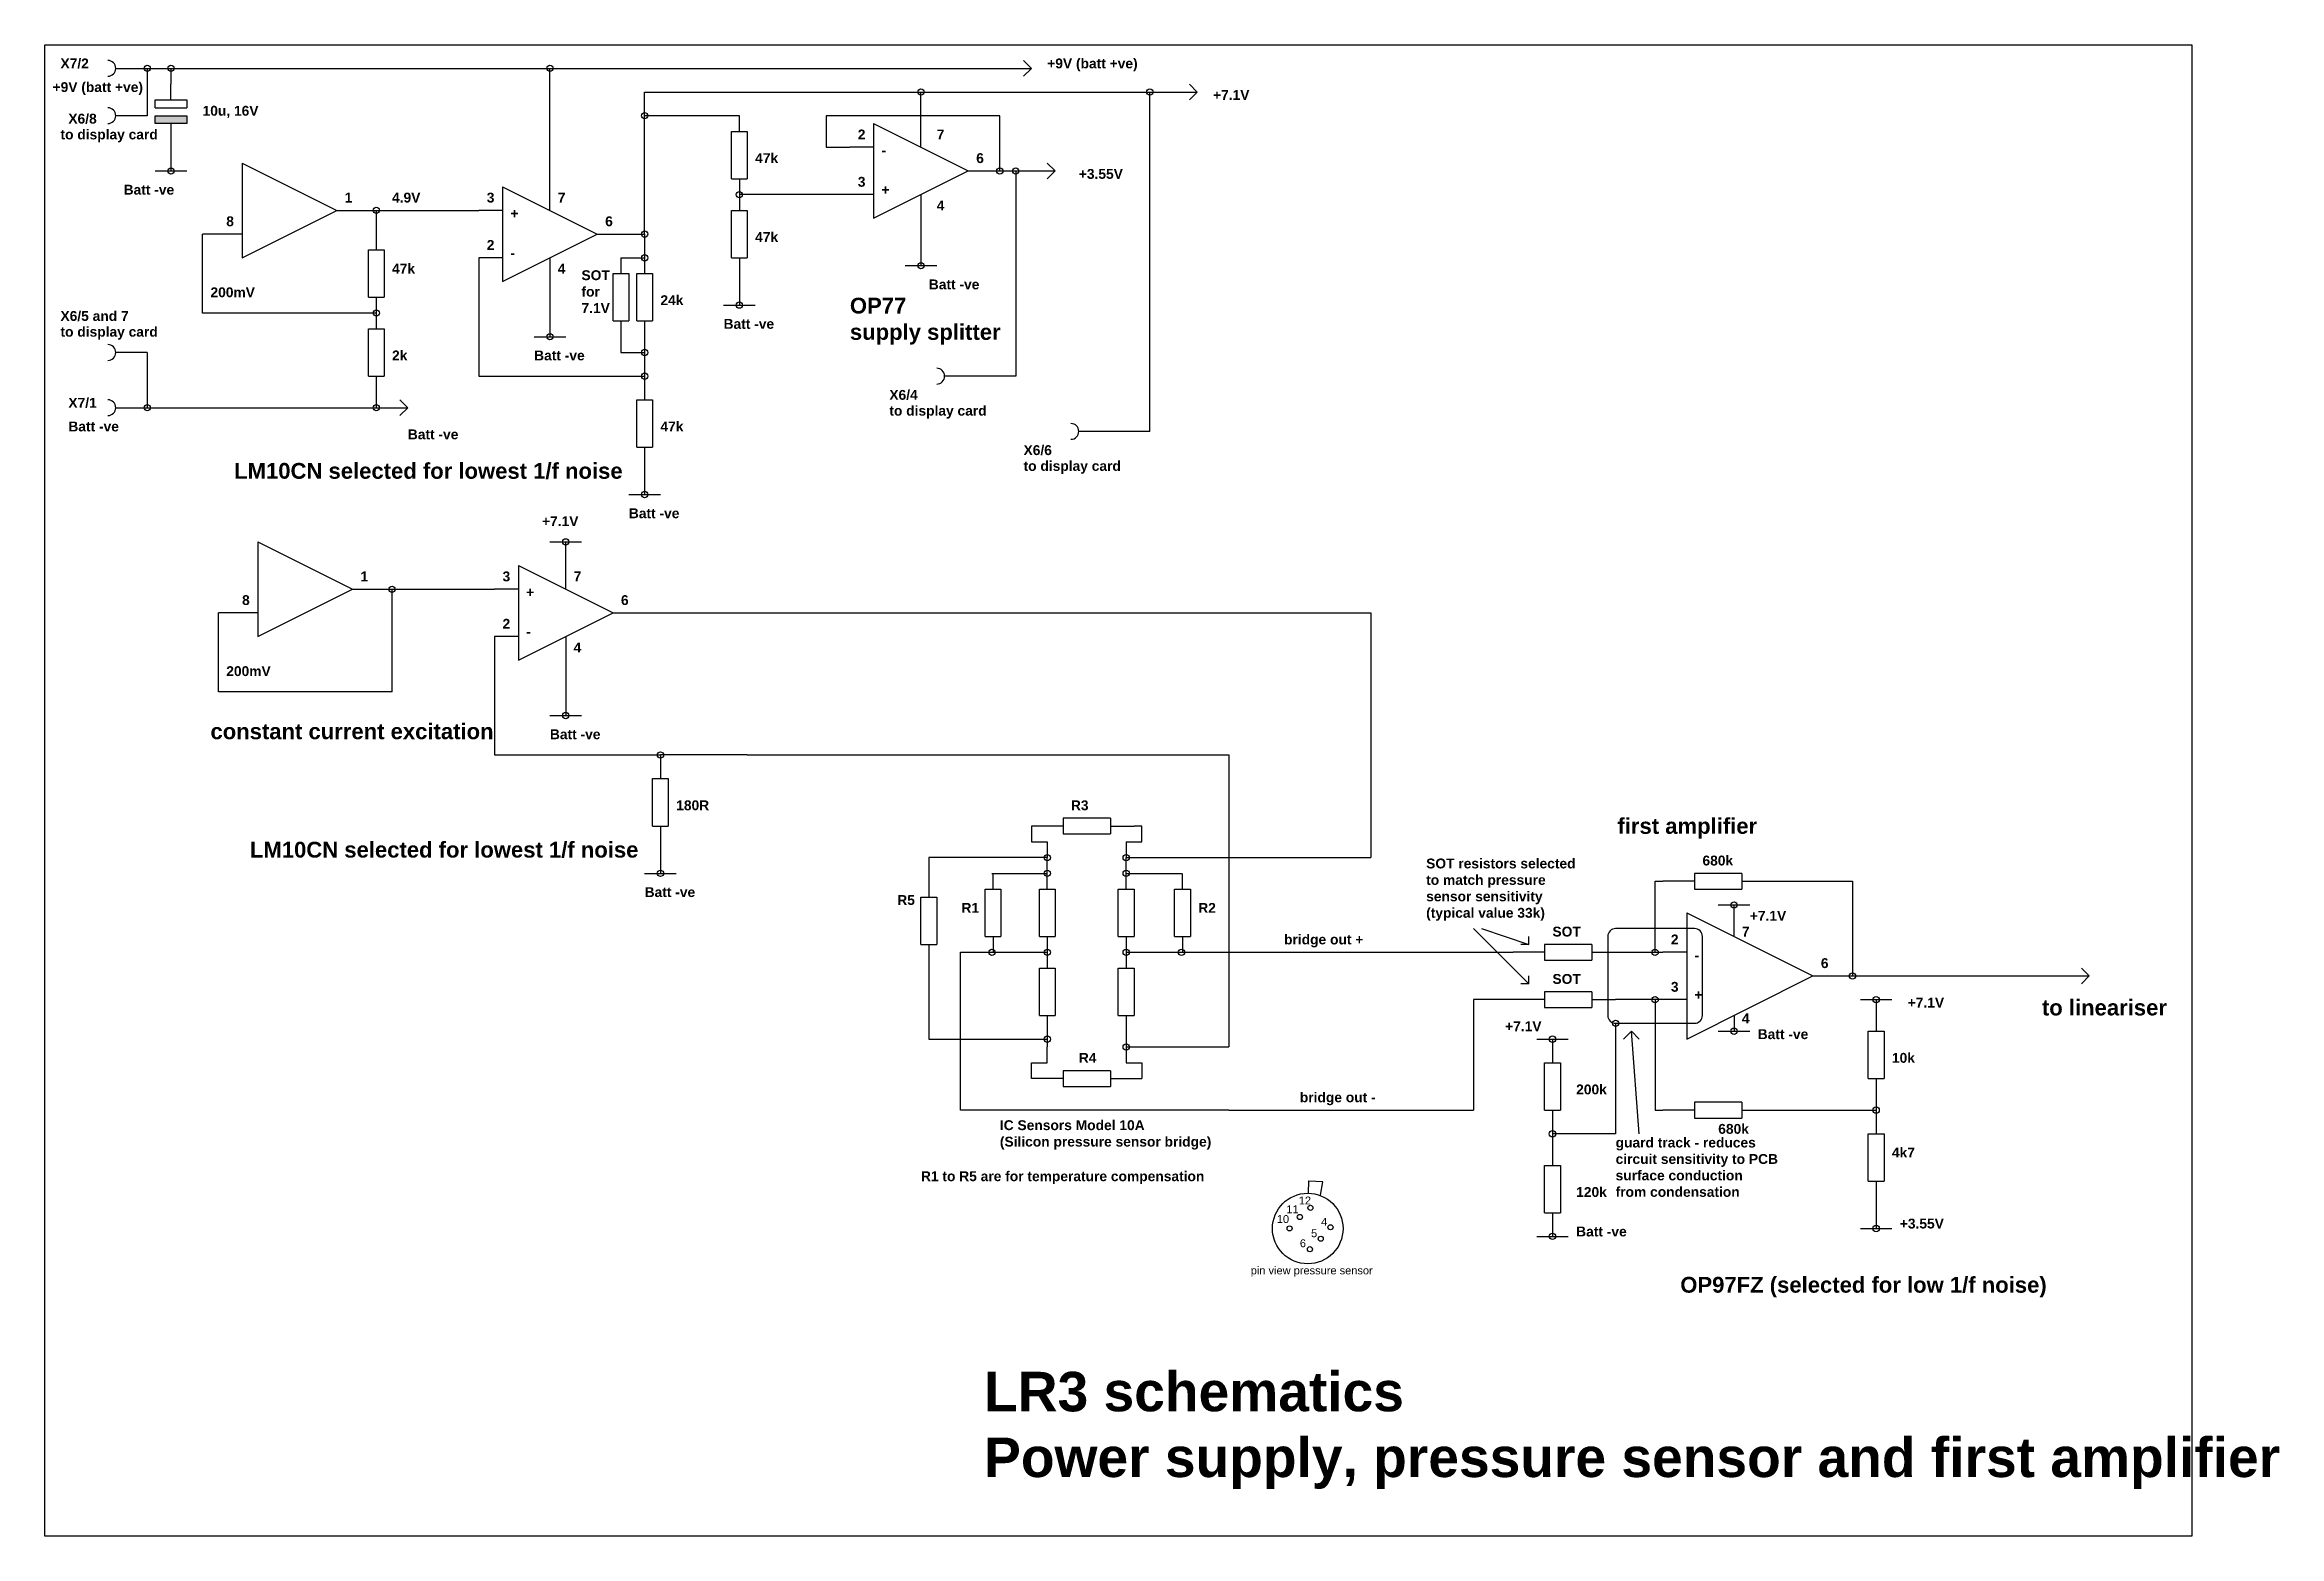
# Model space of a CAD drawing. Extents: x 11 to 294, y 14 to 203.
import ezdxf

# ---------------------------------------------------------------- set-up
doc = ezdxf.new("R2010")
doc.units = 0
doc.layers.add('1', color=7, linetype='CONTINUOUS')
doc.styles.add('ARIAL', font='ARIAL.TTF')
doc.styles.add('ARIALB', font='ARIALBD.TTF')

msp = doc.modelspace()

# ---------------------------------------------------------------- hatches: boundary and pattern name
at = {"layer": '1', "linetype": 'CONTINUOUS'}
msp.add_hatch(color=19, dxfattribs=at).paths.add_polyline_path([(25, 194), (29, 194), (29, 193), (25, 193)])

# ---------------------------------------------------------------- linework, layer by layer
at = {"layer": '1', "color": 7, "linetype": 'CONTINUOUS'}
for p, q in [((11, 203), (283, 203)), ((11, 14), (11, 203)), ((136, 200), (135, 201)), ((283, 203), (283, 14)), ((20, 200), (136, 200)), ((24, 200), (24, 194)), ((27, 200), (27, 198)), ((73, 200), (77, 200)), ((75, 182), (75, 200)), ((136, 200), (135, 199)), ((25, 195), (25, 196)), ((25, 196), (29, 196)), ((27, 196), (27, 198)), ((29, 196), (29, 195)), ((87, 179), (87, 197)), ((87, 197), (157, 197)), ((122, 190), (122, 197)), ((151, 154), (151, 197)), ((157, 197), (156, 198)), ((157, 197), (156, 196)), ((24, 194), (20, 194)), ((25, 195), (29, 195)), ((27, 193), (27, 191)), ((99, 194), (87, 194)), ((99, 192), (99, 194)), ((110, 194), (110, 190)), ((132, 194), (110, 194)), ((116, 193), (116, 181)), ((116, 193), (128, 187)), ((132, 187), (132, 194)), ((27, 191), (27, 187)), ((98, 186), (98, 192)), ((98, 192), (100, 192)), ((100, 192), (100, 186)), ((110, 190), (113, 190)), ((116, 190), (113, 190)), ((25, 187), (29, 187)), ((36, 188), (36, 176)), ((36, 188), (48, 182)), ((116, 181), (128, 187)), ((128, 187), (131, 187)), ((131, 187), (139, 187)), ((134, 187), (134, 161)), ((139, 187), (138, 188)), ((139, 187), (138, 186)), ((69, 185), (69, 173)), ((69, 185), (81, 179)), ((98, 186), (100, 186)), ((99, 186), (99, 182)), ((113, 184), (99, 184)), ((116, 184), (113, 184)), ((122, 184), (122, 175)), ((36, 176), (48, 182)), ((48, 182), (51, 182)), ((51, 182), (53, 182)), ((53, 182), (53, 177)), ((53, 182), (66, 182)), ((69, 182), (66, 182)), ((98, 176), (98, 182)), ((98, 182), (100, 182)), ((100, 182), (100, 176)), ((31, 169), (31, 179)), ((31, 169), (31, 179)), ((33, 179), (31, 179)), ((36, 179), (33, 179)), ((69, 173), (81, 179)), ((81, 179), (87, 179)), ((87, 179), (87, 174)), ((52, 171), (52, 177)), ((52, 177), (54, 177)), ((54, 177), (54, 171)), ((69, 176), (66, 176)), ((66, 176), (66, 169)), ((75, 176), (75, 166)), ((84, 176), (84, 174)), ((84, 176), (87, 176)), ((98, 176), (100, 176)), ((99, 176), (99, 170)), ((83, 168), (83, 174)), ((83, 174), (85, 174)), ((85, 174), (85, 168)), ((86, 168), (86, 174)), ((86, 174), (88, 174)), ((88, 174), (88, 168)), ((120, 175), (124, 175)), ((52, 171), (54, 171)), ((53, 171), (53, 167)), ((97, 170), (101, 170)), ((53, 169), (31, 169)), ((66, 169), (66, 161)), ((83, 168), (85, 168)), ((84, 168), (84, 164)), ((86, 168), (88, 168)), ((87, 168), (87, 164)), ((52, 161), (52, 167)), ((52, 167), (54, 167)), ((54, 167), (54, 161)), ((73, 166), (77, 166)), ((73, 166), (77, 166)), ((73, 166), (77, 166)), ((73, 166), (77, 166)), ((24, 164), (20, 164)), ((24, 164), (24, 157)), ((84, 164), (87, 164)), ((87, 164), (87, 161)), ((52, 161), (54, 161)), ((53, 161), (53, 157)), ((66, 161), (87, 161)), ((87, 161), (87, 158)), ((129, 161), (125, 161)), ((134, 161), (129, 161)), ((20, 157), (57, 157)), ((57, 157), (56, 158)), ((57, 157), (56, 156)), ((86, 152), (86, 158)), ((86, 158), (88, 158)), ((88, 158), (88, 152)), ((146, 154), (142, 154)), ((151, 154), (146, 154)), ((86, 152), (88, 152)), ((87, 152), (87, 146)), ((85, 146), (89, 146)), ((38, 140), (38, 128)), ((38, 140), (50, 134)), ((75, 140), (79, 140)), ((77, 134), (77, 140)), ((71, 137), (71, 125)), ((71, 137), (83, 131)), ((38, 128), (50, 134)), ((50, 134), (53, 134)), ((53, 134), (55, 134)), ((55, 134), (68, 134)), ((55, 121), (55, 134)), ((71, 134), (68, 134)), ((33, 121), (33, 131)), ((33, 121), (33, 131)), ((35, 131), (33, 131)), ((38, 131), (35, 131)), ((71, 125), (83, 131)), ((83, 131), (89, 131)), ((89, 131), (97, 131)), ((96, 131), (179, 131)), ((179, 131), (179, 100)), ((71, 128), (68, 128)), ((68, 128), (68, 121)), ((77, 128), (77, 118)), ((55, 121), (33, 121)), ((68, 121), (68, 113)), ((75, 118), (79, 118)), ((75, 118), (79, 118)), ((75, 118), (79, 118)), ((75, 118), (79, 118)), ((68, 113), (89, 113)), ((89, 113), (89, 110)), ((100, 113), (89, 113)), ((100, 113), (161, 113)), ((161, 113), (161, 76)), ((88, 104), (88, 110)), ((88, 110), (90, 110)), ((90, 110), (90, 104)), ((140, 105), (140, 103)), ((146, 105), (140, 105)), ((146, 105), (146, 103)), ((88, 104), (90, 104)), ((89, 104), (89, 98)), ((140, 104), (136, 104)), ((136, 104), (136, 102)), ((136, 102), (138, 102)), ((138, 102), (138, 100)), ((140, 103), (146, 103)), ((146, 104), (149, 104)), ((148, 102), (148, 100)), ((148, 102), (150, 102)), ((150, 104), (149, 104)), ((150, 102), (150, 104)), ((138, 100), (123, 100)), ((123, 100), (123, 95)), ((138, 96), (138, 100)), ((148, 96), (148, 100)), ((148, 100), (177, 100)), ((177, 100), (179, 100)), ((87, 98), (91, 98)), ((131, 98), (138, 98)), ((131.13, 96), (131.13, 98)), ((148, 98), (155, 98)), ((155.13, 96), (155.13, 98)), ((215, 88), (215, 97)), ((215, 97), (216, 97)), ((220, 97), (216, 97)), ((220, 98), (220, 96)), ((226, 98), (220, 98)), ((226, 98), (226, 96)), ((226, 97), (229, 97)), ((229, 97), (230, 97)), ((230, 97), (240, 97)), ((240, 97), (240, 85)), ((240, 97), (240, 85)), ((122, 89), (122, 95)), ((122, 95), (124, 95)), ((124, 95), (124, 89)), ((130.13, 90), (130.13, 96)), ((130.13, 96), (132.13, 96)), ((132.13, 96), (132.13, 90)), ((137, 90), (137, 96)), ((137, 96), (139, 96)), ((139, 96), (139, 90)), ((147, 90), (147, 96)), ((147, 96), (149, 96)), ((149, 96), (149, 90)), ((154.13, 90), (154.13, 96)), ((154.13, 96), (156.13, 96)), ((156.13, 96), (156.13, 90)), ((220, 96), (226, 96)), ((223, 94), (227, 94)), ((225, 90), (225, 94)), ((192, 91), (199, 84)), ((193, 91), (199, 89)), ((220, 91), (210, 91)), ((219, 93), (219, 77)), ((219, 93), (235, 85)), ((122, 89), (124, 89)), ((123, 89), (123, 77)), ((127, 68), (127, 88)), ((127, 88), (131, 88)), ((130.13, 90), (132.13, 90)), ((131, 88), (138, 88)), ((131.13, 90), (131.13, 88)), ((137, 90), (139, 90)), ((138, 90), (138, 86)), ((147, 90), (149, 90)), ((148, 90), (148, 86)), ((148, 88), (155, 88)), ((154.13, 90), (156.13, 90)), ((155, 88), (174, 88)), ((155.13, 90), (155.13, 88)), ((174, 88), (197, 88)), ((201, 88), (197, 88)), ((199, 89), (198, 89)), ((199, 89), (199, 90)), ((201, 89), (201, 87)), ((207, 89), (201, 89)), ((207, 89), (207, 87)), ((207, 88), (210, 88)), ((209, 90), (209, 80)), ((210, 88), (216, 88)), ((219, 88), (216, 88)), ((221, 80), (221, 90)), ((137, 80), (137, 86)), ((137, 86), (139, 86)), ((139, 86), (139, 80)), ((147, 80), (147, 86)), ((147, 86), (149, 86)), ((149, 86), (149, 80)), ((199, 84), (199, 85)), ((201, 87), (207, 87)), ((219, 77), (235, 85)), ((235, 85), (270, 85)), ((270, 85), (269, 86)), ((270, 85), (269, 84)), ((199, 84), (198, 84)), ((201, 83), (201, 81)), ((207, 83), (201, 83)), ((207, 83), (207, 81)), ((137, 80), (139, 80)), ((138, 80), (138, 76)), ((147, 80), (149, 80)), ((148, 80), (148, 76)), ((192, 82), (192, 68)), ((197, 82), (192, 82)), ((201, 82), (197, 82)), ((201, 81), (207, 81)), ((207, 82), (210, 82)), ((216, 82), (210, 82)), ((215, 82), (215, 68)), ((219, 82), (216, 82)), ((225, 80), (225, 78)), ((241, 82), (245, 82)), ((243, 82), (243, 78)), ((123, 77), (138, 77)), ((200, 77), (204, 77)), ((202, 77), (202, 74)), ((210, 79), (210, 65)), ((210, 79), (220, 79)), ((212, 78), (211, 77)), ((213, 65), (212, 78)), ((212, 78), (213, 77)), ((223, 78), (227, 78)), ((242, 72), (242, 78)), ((242, 78), (244, 78)), ((244, 78), (244, 72)), ((136, 72), (136, 74)), ((136, 74), (138, 74)), ((138, 74), (138, 76)), ((148, 76), (148, 74)), ((148, 76), (161, 76)), ((148, 74), (150, 74)), ((150, 74), (150, 72)), ((201, 68), (201, 74)), ((201, 74), (203, 74)), ((203, 74), (203, 68)), ((140, 72), (136, 72)), ((140, 73), (140, 71)), ((146, 73), (140, 73)), ((140, 71), (146, 71)), ((146, 73), (146, 71)), ((146, 72), (150, 72)), ((242, 72), (244, 72)), ((243, 72), (243, 65)), ((161, 68), (127, 68)), ((161, 68), (192, 68)), ((201, 68), (203, 68)), ((202, 68), (202, 61)), ((215, 68), (216, 68)), ((220, 68), (216, 68)), ((220, 69), (220, 67)), ((226, 69), (220, 69)), ((226, 69), (226, 67)), ((226, 68), (229, 68)), ((229, 68), (243, 68)), ((220, 67), (226, 67)), ((210, 65), (202, 65)), ((242, 59), (242, 65)), ((242, 65), (244, 65)), ((244, 65), (244, 59)), ((201, 55), (201, 61)), ((201, 61), (203, 61)), ((203, 61), (203, 55)), ((171.1, 57.5), (171.13, 59.03)), ((171.13, 59.03), (172.93, 58.97)), ((172.61, 57.21), (172.93, 58.92)), ((242, 59), (244, 59)), ((243, 59), (243, 53)), ((201, 55), (203, 55)), ((202, 55), (202, 52)), ((200, 52), (204, 52)), ((241, 53), (245, 53)), ((283, 14), (11, 14))]:
    msp.add_line(p, q, dxfattribs=at)
msp.add_lwpolyline([(25, 194), (29, 194), (29, 193), (25, 193)], close=True, dxfattribs=at)
for centre, radius in [((24, 200), 0.4), ((27, 200), 0.4), ((75, 200), 0.4), ((122, 197), 0.4), ((151, 197), 0.4), ((87, 194), 0.4), ((27, 187), 0.4), ((132, 187), 0.4), ((134, 187), 0.4), ((99, 184), 0.4), ((53, 182), 0.4), ((87, 179), 0.4), ((87, 176), 0.4), ((122, 175), 0.4), ((99, 170), 0.4), ((53, 169), 0.4), ((75, 166), 0.4), ((87, 164), 0.4), ((87, 161), 0.4), ((24, 157), 0.4), ((53, 157), 0.4), ((87, 146), 0.4), ((77, 140), 0.4), ((55, 134), 0.4), ((77, 118), 0.4), ((89, 113), 0.4), ((138, 100), 0.4), ((148, 100), 0.4), ((89, 98), 0.4), ((138, 98), 0.4), ((148, 98), 0.4), ((225, 94), 0.4), ((131, 88), 0.4), ((138, 88), 0.4), ((148, 88), 0.4), ((155, 88), 0.4), ((215, 88), 0.4), ((240, 85), 0.4), ((215, 82), 0.4), ((243, 82), 0.4), ((210, 79), 0.4), ((138, 77), 0.4), ((202, 77), 0.4), ((225, 78), 0.4), ((148, 76), 0.4), ((243, 68), 0.4), ((202, 65), 0.4), ((171, 53), 4.47), ((170, 54.46), 0.324), ((171.34, 55.62), 0.324), ((168.7, 53.01), 0.324), ((172.64, 51.71), 0.324), ((173.88, 53.16), 0.324), ((202, 52), 0.4), ((243, 53), 0.4), ((171.28, 50.38), 0.324)]:
    msp.add_circle(centre, radius, dxfattribs=at)
for centre, start, end in [((19, 200), 270, 90), ((19, 194), 270, 90), ((19, 164), 270, 90), ((124, 161), 270, 90), ((19, 157), 270, 90), ((141, 154), 270, 90), ((210, 90), 90, 180), ((220, 90), 0, 90), ((210, 80), 180, 270), ((220, 80), 270, 0)]:
    msp.add_arc(centre, 1, start, end, dxfattribs=at)

# ---------------------------------------------------------------- texts
for s, height, style, p in [('X7/2', 1.25, 'ARIALB', (13, 200)), ('+9V (batt +ve)', 1.25, 'ARIALB', (138, 200)), ('+9V (batt +ve)', 1.25, 'ARIALB', (12, 197)), ('+7.1V', 1.25, 'ARIALB', (159, 196)), ('X6/8', 1.25, 'ARIALB', (14, 193)), ('10u, 16V', 1.25, 'ARIALB', (31, 194)), ('to display card', 1.25, 'ARIALB', (13, 191)), ('2', 1.25, 'ARIALB', (114, 191)), ('7', 1.25, 'ARIALB', (124, 191)), ('47k', 1.25, 'ARIALB', (101, 188)), ('-', 1.25, 'ARIALB', (117, 189)), ('6', 1.25, 'ARIALB', (129, 188)), ('+3.55V', 1.25, 'ARIALB', (142, 186)), ('Batt -ve', 1.25, 'ARIALB', (21, 184)), ('1', 1.25, 'ARIALB', (49, 183)), ('4.9V', 1.25, 'ARIALB', (55, 183)), ('3', 1.25, 'ARIALB', (67, 183)), ('7', 1.25, 'ARIALB', (76, 183)), ('3', 1.25, 'ARIALB', (114, 185)), ('+', 1.25, 'ARIALB', (117, 184)), ('8', 1.25, 'ARIALB', (34, 180)), ('+', 1.25, 'ARIALB', (70, 181)), ('6', 1.25, 'ARIALB', (82, 180)), ('4', 1.25, 'ARIALB', (124, 182)), ('47k', 1.25, 'ARIALB', (101, 178)), ('2', 1.25, 'ARIALB', (67, 177)), ('-', 1.25, 'ARIALB', (70, 176)), ('47k', 1.25, 'ARIALB', (55, 174)), ('4', 1.25, 'ARIALB', (76, 174)), ('Batt -ve', 1.25, 'ARIALB', (123, 172)), ('200mV', 1.25, 'ARIALB', (32, 171)), ('24k', 1.25, 'ARIALB', (89, 170)), ('X6/5 and 7', 1.25, 'ARIALB', (13, 168)), ('to display card', 1.25, 'ARIALB', (13, 166)), ('Batt -ve', 1.25, 'ARIALB', (97, 167)), ('2k', 1.25, 'ARIALB', (55, 163)), ('Batt -ve', 1.25, 'ARIALB', (73, 163)), ('X6/4', 1.25, 'ARIALB', (118, 158)), ('X7/1', 1.25, 'ARIALB', (14, 157)), ('to display card', 1.25, 'ARIALB', (118, 156)), ('Batt -ve', 1.25, 'ARIALB', (14, 154)), ('Batt -ve', 1.25, 'ARIALB', (57, 153)), ('47k', 1.25, 'ARIALB', (89, 154)), ('LM10CN selected for lowest 1/f noise', 2, 'ARIALB', (35, 148)), ('X6/6', 1.25, 'ARIALB', (135, 151)), ('to display card', 1.25, 'ARIALB', (135, 149)), ('+7.1V', 1.25, 'ARIALB', (74, 142)), ('Batt -ve', 1.25, 'ARIALB', (85, 143)), ('1', 1.25, 'ARIALB', (51, 135)), ('3', 1.25, 'ARIALB', (69, 135)), ('7', 1.25, 'ARIALB', (78, 135)), ('8', 1.25, 'ARIALB', (36, 132)), ('+', 1.25, 'ARIALB', (72, 133)), ('6', 1.25, 'ARIALB', (84, 132)), ('2', 1.25, 'ARIALB', (69, 129)), ('-', 1.25, 'ARIALB', (72, 128)), ('4', 1.25, 'ARIALB', (78, 126)), ('200mV', 1.25, 'ARIALB', (34, 123)), ('constant current excitation', 2, 'ARIALB', (32, 115)), ('Batt -ve', 1.25, 'ARIALB', (75, 115)), ('180R', 1.25, 'ARIALB', (91, 106)), ('R3', 1.25, 'ARIALB', (141, 106)), ('first amplifier', 2, 'ARIALB', (210.23, 103.01)), ('LM10CN selected for lowest 1/f noise', 2, 'ARIALB', (37, 100)), ('680k', 1.25, 'ARIALB', (221, 99)), ('Batt -ve', 1.25, 'ARIALB', (87, 95)), ('R5', 1.25, 'ARIALB', (119, 94)), ('R1', 1.25, 'ARIALB', (127.13, 93)), ('R2', 1.25, 'ARIALB', (157.13, 93)), ('SOT', 1.25, 'ARIALB', (202, 90)), ('7', 1.25, 'ARIALB', (226, 90)), ('+7.1V', 1.25, 'ARIALB', (227, 92)), ('bridge out +', 1.25, 'ARIALB', (168, 89)), ('2', 1.25, 'ARIALB', (217, 89)), ('SOT', 1.25, 'ARIALB', (202, 84)), ('-', 1.25, 'ARIALB', (220, 87)), ('6', 1.25, 'ARIALB', (236, 86)), ('3', 1.25, 'ARIALB', (217, 83)), ('+', 1.25, 'ARIALB', (220, 82)), ('+7.1V', 1.25, 'ARIALB', (247, 81)), ('to lineariser', 2, 'ARIALB', (264, 80)), ('4', 1.25, 'ARIALB', (226, 79)), ('+7.1V', 1.25, 'ARIALB', (196, 78)), ('Batt -ve', 1.25, 'ARIALB', (228, 77)), ('R4', 1.25, 'ARIALB', (142, 74)), ('10k', 1.25, 'ARIALB', (245, 74)), ('200k', 1.25, 'ARIALB', (205, 70)), ('bridge out -', 1.25, 'ARIALB', (170, 69)), ('680k', 1.25, 'ARIALB', (223, 65)), ('4k7', 1.25, 'ARIALB', (245, 62)), ('R1 to R5 are for temperature compensation', 1.25, 'ARIALB', (122, 59)), ('12', 1, 'ARIAL', (169.86, 56.05)), ('120k', 1.25, 'ARIALB', (205, 57)), ('10', 1, 'ARIAL', (167.08, 53.7)), ('11', 1, 'ARIAL', (168.29, 54.94)), ('4', 1, 'ARIAL', (172.69, 53.35)), ('+3.55V', 1.25, 'ARIALB', (246, 53)), ('6', 1, 'ARIAL', (170, 50.63)), ('5', 1, 'ARIAL', (171.42, 51.9)), ('Batt -ve', 1.25, 'ARIALB', (205, 52)), ('pin view pressure sensor', 1, 'ARIAL', (163.78, 47.19)), ('OP97FZ (selected for low 1/f noise)', 2, 'ARIALB', (218.19, 44.87))]:
    msp.add_text(s, height=height, dxfattribs=dict(at, style=style)).set_placement(p)
at = {"layer": '1', "color": 7, "linetype": 'CONTINUOUS', "attachment_point": 7, "style": 'ARIALB'}
for s, insert, char_height in [('SOT\\Pfor\\P7.1V', (79, 169), 1.25), ('OP77\\Psupply splitter', (113, 165), 2), ('SOT resistors selected \\Pto match pressure \\Psensor sensitivity\\P(typical value 33k)', (186, 92), 1.25), ('IC Sensors Model 10A\\P(Silicon pressure sensor bridge)', (132, 63), 1.25), ('guard track - reduces \\Pcircuit sensitivity to PCB \\Psurface conduction \\Pfrom condensation', (210, 57), 1.25), ('LR3 schematics\\PPower supply, pressure sensor and first amplifier', (130, 20), 5)]:
    msp.add_mtext(s, dxfattribs=dict(at, insert=insert, char_height=char_height))

doc.saveas('drawing.dxf')
